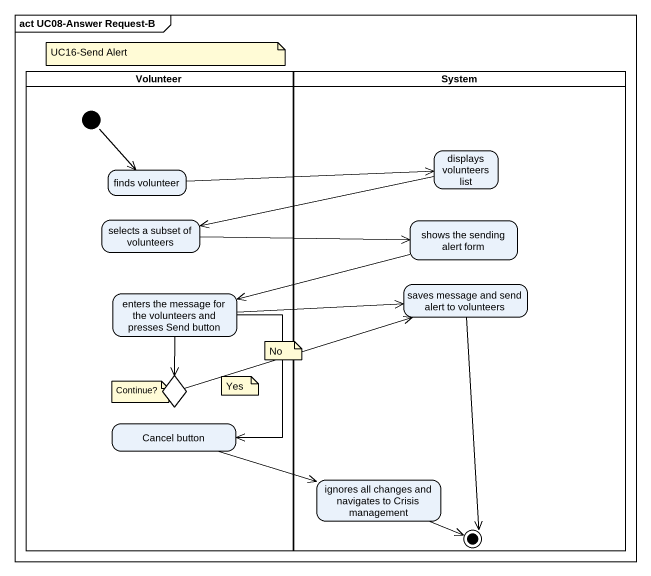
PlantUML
@startuml
mainframe act UC08-Answer Request-B
hide empty description
state Volunteer <<partition>> {
  state "finds volunteer" as finds_volunteer
  state "selects a subset of volunteers" as selects_a_subset_of
  state "enters the message for the volunteers and presses Send button" as enters_the_message_for_the
  state choice1 <<choice>>
  state "Cancel button" as Cancel_button
  [*] --> finds_volunteer
}
state System <<partition>> {
  state "displays volunteers list" as displays_volunteers_list
  state "shows the sending alert form" as shows_the_sending_alert_form
  state "saves message and send alert to volunteers" as saves_message_and_send
  state "ignores all changes and navigates to Crisis management" as ignores_all_changes_and
  saves_message_and_send --> [*]
  ignores_all_changes_and -right-> [*]
}
finds_volunteer -right-> displays_volunteers_list
displays_volunteers_list -left-> selects_a_subset_of
selects_a_subset_of -right-> shows_the_sending_alert_form
shows_the_sending_alert_form -left-> enters_the_message_for_the
enters_the_message_for_the -right-> saves_message_and_send
enters_the_message_for_the --> choice1
enters_the_message_for_the --> Cancel_button
choice1 -right-> saves_message_and_send
Cancel_button -right-> ignores_all_changes_and
note as N1
  UC16-Send Alert
end note
note as N2
  Continue?
end note
note as N3
  Yes
end note
note as N4
  No
end note
@enduml
